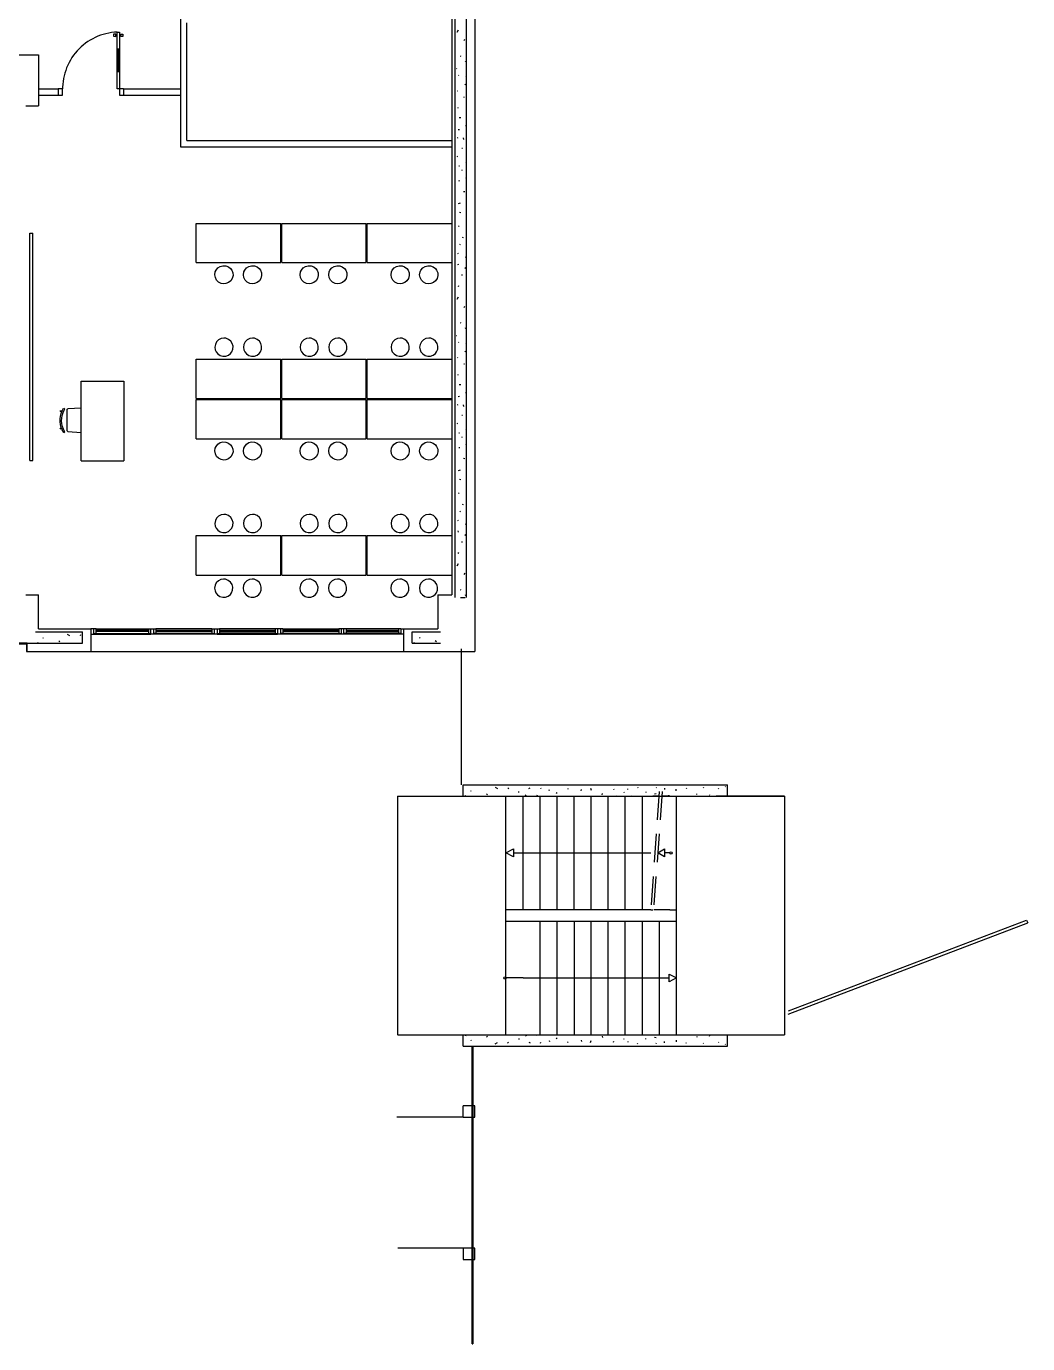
# Model space of a CAD drawing. Extents: x 7 to 80.8, y 22 to 73.9.
# Drawn here: x 63.19 to 80.81, y 21.96 to 45.13 of the extents above; entities that cross this region are included whole.
import ezdxf

# ---------------------------------------------------------------- set-up
doc = ezdxf.new("R2010")
doc.units = 0
doc.header["$MEASUREMENT"] = 0
doc.linetypes.add('DASHED', pattern=[0.75, 0.5, -0.25])
for name, color, linetype in [('Doors', 7, 'CONTINUOUS'), ('Furniture', 7, 'CONTINUOUS'), ('Stairs', 7, 'CONTINUOUS'), ('Walls', 7, 'CONTINUOUS')]:
    doc.layers.add(name, color=color, linetype=linetype)

msp = doc.modelspace()

# ---------------------------------------------------------------- linework, layer by layer
at = {"layer": 'Doors', "color": 4}
for p, q in [((64.829, 44.732), (64.789, 44.732)), ((64.81, 44.733), (64.81, 44.332)), ((64.829, 44.332), (64.787, 44.332)), ((70.869, 25.941), (69.709, 25.941)), ((70.879, 23.641), (69.729, 23.641))]:
    msp.add_line(p, q, dxfattribs=at)
at = {"layer": 'Doors', "color": 2}
for p, q in [((62.854, 44.632), (63.404, 44.632)), ((63.404, 44.632), (63.404, 43.732)), ((63.404, 44.032), (63.754, 44.032)), ((63.754, 44.032), (63.754, 43.922)), ((64.904, 44.032), (64.904, 43.922)), ((63.404, 43.922), (63.754, 43.922)), ((64.904, 43.922), (65.904, 43.922)), ((63.184, 43.732), (63.404, 43.732)), ((63.184, 35.132), (63.404, 35.132))]:
    msp.add_line(p, q, dxfattribs=at)
at = {"layer": 'Doors', "color": 1}
msp.add_line((64.829, 43.922), (64.904, 43.922), dxfattribs=at)
at = {"layer": 'Doors', "color": 4}
msp.add_lwpolyline([(64.789, 45.031), (64.74, 45.028), (64.69, 45.022), (64.641, 45.014), (64.592, 45.003), (64.544, 44.99), (64.496, 44.975), (64.449, 44.957), (64.404, 44.937), (64.359, 44.914), (64.315, 44.89), (64.273, 44.863), (64.232, 44.834), (64.193, 44.803), (64.155, 44.77), (64.119, 44.736), (64.085, 44.699), (64.052, 44.661), (64.022, 44.622), (63.993, 44.581), (63.967, 44.538), (63.943, 44.494), (63.921, 44.45), (63.901, 44.404), (63.884, 44.357), (63.869, 44.309), (63.856, 44.261), (63.846, 44.212), (63.838, 44.162), (63.833, 44.113), (63.83, 44.063), (63.829, 44.032)], dxfattribs=at)
for points in [[(64.767, 44.996), (64.727, 44.997), (64.727, 44.957), (64.767, 44.956), (64.767, 44.996)], [(64.829, 44.032), (64.789, 44.032), (64.789, 45.032), (64.829, 45.032), (64.829, 44.032)], [(64.852, 44.996), (64.892, 44.996), (64.892, 44.956), (64.852, 44.956), (64.852, 44.996)]]:
    msp.add_lwpolyline(points, close=True, dxfattribs=at)
at = {"layer": 'Doors', "color": 1}
for points in [[(63.754, 43.922), (63.829, 43.922), (63.829, 44.032), (63.754, 44.032)], [(64.904, 44.032), (64.829, 44.032), (64.829, 43.922)]]:
    msp.add_lwpolyline(points, dxfattribs=at)
at = {"layer": 'Furniture', "color": 4}
for p, q in [((63.306, 37.495), (63.306, 41.495)), ((66.179, 41.665), (67.669, 41.665)), ((66.179, 40.975), (66.179, 41.665)), ((67.669, 40.975), (67.669, 41.665)), ((67.689, 41.665), (69.169, 41.665)), ((67.689, 40.975), (67.689, 41.665)), ((69.169, 40.975), (69.169, 41.665)), ((69.189, 41.665), (70.679, 41.665)), ((69.189, 40.975), (69.189, 41.665)), ((66.179, 40.975), (67.669, 40.975)), ((67.689, 40.975), (69.169, 40.975)), ((69.189, 40.975), (70.679, 40.975)), ((66.179, 39.275), (67.669, 39.275)), ((66.179, 38.585), (66.179, 39.275)), ((67.669, 38.585), (67.669, 39.275)), ((67.689, 39.275), (69.169, 39.275)), ((67.689, 38.585), (67.689, 39.275)), ((69.169, 38.585), (69.169, 39.275)), ((69.189, 39.275), (70.679, 39.275)), ((69.189, 38.585), (69.189, 39.275)), ((64.156, 38.888), (64.906, 38.888)), ((64.156, 37.488), (64.156, 38.888)), ((64.906, 38.888), (64.906, 37.488)), ((66.179, 38.585), (67.669, 38.585)), ((66.179, 38.565), (67.669, 38.565)), ((66.179, 37.875), (66.179, 38.565)), ((67.669, 37.875), (67.669, 38.565)), ((67.689, 38.585), (69.169, 38.585)), ((67.689, 38.565), (69.169, 38.565)), ((67.689, 37.875), (67.689, 38.565)), ((69.169, 37.875), (69.169, 38.565)), ((69.189, 38.585), (70.679, 38.585)), ((69.189, 38.565), (70.679, 38.565)), ((69.189, 37.875), (69.189, 38.565)), ((63.849, 38.418), (63.87, 38.405)), ((63.902, 38.383), (63.922, 38.404)), ((63.902, 38.383), (63.902, 38.023)), ((64.156, 38.417), (63.922, 38.404)), ((63.922, 38.002), (63.902, 38.023)), ((63.849, 37.988), (63.87, 38.001)), ((63.922, 38.002), (64.156, 37.989)), ((66.179, 37.875), (67.669, 37.875)), ((67.689, 37.875), (69.169, 37.875)), ((69.189, 37.875), (70.679, 37.875)), ((63.256, 37.495), (63.306, 37.495)), ((64.156, 37.488), (64.906, 37.488)), ((66.179, 36.175), (67.669, 36.175)), ((66.179, 35.475), (66.179, 36.175)), ((67.669, 35.475), (67.669, 36.175)), ((67.689, 36.175), (69.169, 36.175)), ((67.689, 35.475), (67.689, 36.175)), ((69.169, 35.475), (69.169, 36.175)), ((69.189, 36.175), (70.679, 36.175)), ((69.189, 35.475), (69.189, 36.175)), ((66.179, 35.475), (67.669, 35.475)), ((67.689, 35.475), (69.169, 35.475)), ((69.189, 35.475), (70.679, 35.475))]:
    msp.add_line(p, q, dxfattribs=at)
for points in [[(63.256, 37.495), (63.256, 41.495), (63.306, 41.495)], [(63.849, 37.988), (63.825, 38.032), (63.807, 38.078), (63.795, 38.127), (63.788, 38.176), (63.788, 38.226), (63.794, 38.276), (63.806, 38.324), (63.824, 38.371), (63.847, 38.415)], [(63.87, 38.001), (63.846, 38.045), (63.829, 38.092), (63.817, 38.14), (63.813, 38.19), (63.814, 38.24), (63.822, 38.289), (63.837, 38.337), (63.857, 38.383), (63.87, 38.405)]]:
    msp.add_lwpolyline(points, dxfattribs=at)
for points in [[(66.669, 40.603), (66.619, 40.611), (66.575, 40.633), (66.54, 40.668), (66.517, 40.712), (66.509, 40.762), (66.516, 40.811), (66.53, 40.843), (66.561, 40.882), (66.603, 40.909), (66.651, 40.922), (66.701, 40.92), (66.747, 40.902), (66.786, 40.871), (66.807, 40.843), (66.825, 40.796), (66.828, 40.747), (66.815, 40.699), (66.788, 40.657), (66.75, 40.625), (66.703, 40.607), (66.669, 40.603)], [(67.171, 40.603), (67.122, 40.611), (67.078, 40.633), (67.042, 40.668), (67.02, 40.712), (67.011, 40.762), (67.019, 40.811), (67.033, 40.843), (67.064, 40.882), (67.106, 40.909), (67.154, 40.922), (67.204, 40.92), (67.25, 40.902), (67.289, 40.871), (67.31, 40.843), (67.328, 40.796), (67.331, 40.747), (67.318, 40.699), (67.291, 40.657), (67.253, 40.625), (67.206, 40.607), (67.171, 40.603)], [(68.169, 40.603), (68.119, 40.611), (68.075, 40.633), (68.04, 40.668), (68.017, 40.712), (68.009, 40.762), (68.016, 40.811), (68.03, 40.843), (68.061, 40.882), (68.103, 40.909), (68.151, 40.922), (68.201, 40.92), (68.247, 40.902), (68.286, 40.871), (68.307, 40.843), (68.325, 40.796), (68.328, 40.747), (68.315, 40.699), (68.288, 40.657), (68.25, 40.625), (68.203, 40.607), (68.169, 40.603)], [(68.671, 40.603), (68.622, 40.611), (68.578, 40.633), (68.542, 40.668), (68.52, 40.712), (68.511, 40.762), (68.519, 40.811), (68.533, 40.843), (68.564, 40.882), (68.606, 40.909), (68.654, 40.922), (68.704, 40.92), (68.75, 40.902), (68.789, 40.871), (68.81, 40.843), (68.828, 40.796), (68.831, 40.747), (68.818, 40.699), (68.791, 40.657), (68.753, 40.625), (68.706, 40.607), (68.671, 40.603)], [(69.769, 40.603), (69.719, 40.611), (69.675, 40.633), (69.64, 40.668), (69.617, 40.712), (69.609, 40.762), (69.616, 40.811), (69.63, 40.843), (69.661, 40.882), (69.703, 40.909), (69.751, 40.922), (69.801, 40.92), (69.847, 40.902), (69.886, 40.871), (69.907, 40.843), (69.925, 40.796), (69.928, 40.747), (69.915, 40.699), (69.888, 40.657), (69.85, 40.625), (69.803, 40.607), (69.769, 40.603)], [(70.271, 40.603), (70.222, 40.611), (70.178, 40.633), (70.142, 40.668), (70.12, 40.712), (70.111, 40.762), (70.119, 40.811), (70.133, 40.843), (70.164, 40.882), (70.206, 40.909), (70.254, 40.922), (70.304, 40.92), (70.35, 40.902), (70.389, 40.871), (70.41, 40.843), (70.428, 40.796), (70.431, 40.747), (70.418, 40.699), (70.391, 40.657), (70.353, 40.625), (70.306, 40.607), (70.271, 40.603)], [(66.669, 39.647), (66.619, 39.64), (66.575, 39.617), (66.54, 39.582), (66.517, 39.538), (66.509, 39.489), (66.516, 39.439), (66.53, 39.407), (66.561, 39.369), (66.603, 39.341), (66.651, 39.328), (66.701, 39.331), (66.747, 39.348), (66.786, 39.379), (66.807, 39.407), (66.825, 39.454), (66.828, 39.504), (66.815, 39.552), (66.788, 39.594), (66.75, 39.625), (66.703, 39.644), (66.669, 39.647)], [(67.171, 39.647), (67.122, 39.64), (67.078, 39.617), (67.042, 39.582), (67.02, 39.538), (67.011, 39.489), (67.019, 39.439), (67.033, 39.407), (67.064, 39.369), (67.106, 39.341), (67.154, 39.328), (67.204, 39.331), (67.25, 39.348), (67.289, 39.379), (67.31, 39.407), (67.328, 39.454), (67.331, 39.504), (67.318, 39.552), (67.291, 39.594), (67.253, 39.625), (67.206, 39.644), (67.171, 39.647)], [(68.169, 39.647), (68.119, 39.64), (68.075, 39.617), (68.04, 39.582), (68.017, 39.538), (68.009, 39.489), (68.016, 39.439), (68.03, 39.407), (68.061, 39.369), (68.103, 39.341), (68.151, 39.328), (68.201, 39.331), (68.247, 39.348), (68.286, 39.379), (68.307, 39.407), (68.325, 39.454), (68.328, 39.504), (68.315, 39.552), (68.288, 39.594), (68.25, 39.625), (68.203, 39.644), (68.169, 39.647)], [(68.671, 39.647), (68.622, 39.64), (68.578, 39.617), (68.542, 39.582), (68.52, 39.538), (68.511, 39.489), (68.519, 39.439), (68.533, 39.407), (68.564, 39.369), (68.606, 39.341), (68.654, 39.328), (68.704, 39.331), (68.75, 39.348), (68.789, 39.379), (68.81, 39.407), (68.828, 39.454), (68.831, 39.504), (68.818, 39.552), (68.791, 39.594), (68.753, 39.625), (68.706, 39.644), (68.671, 39.647)], [(69.769, 39.647), (69.719, 39.64), (69.675, 39.617), (69.64, 39.582), (69.617, 39.538), (69.609, 39.489), (69.616, 39.439), (69.63, 39.407), (69.661, 39.369), (69.703, 39.341), (69.751, 39.328), (69.801, 39.331), (69.847, 39.348), (69.886, 39.379), (69.907, 39.407), (69.925, 39.454), (69.928, 39.504), (69.915, 39.552), (69.888, 39.594), (69.85, 39.625), (69.803, 39.644), (69.769, 39.647)], [(70.271, 39.647), (70.222, 39.64), (70.178, 39.617), (70.142, 39.582), (70.12, 39.538), (70.111, 39.489), (70.119, 39.439), (70.133, 39.407), (70.164, 39.369), (70.206, 39.341), (70.254, 39.328), (70.304, 39.331), (70.35, 39.348), (70.389, 39.379), (70.41, 39.407), (70.428, 39.454), (70.431, 39.504), (70.418, 39.552), (70.391, 39.594), (70.353, 39.625), (70.306, 39.644), (70.271, 39.647)], [(63.8, 38.343), (63.786, 38.367), (63.814, 38.367), (63.8, 38.343)], [(63.798, 38.039), (63.785, 38.062), (63.811, 38.062), (63.798, 38.039)], [(66.669, 37.503), (66.619, 37.511), (66.575, 37.533), (66.54, 37.568), (66.517, 37.612), (66.509, 37.662), (66.516, 37.711), (66.53, 37.743), (66.561, 37.782), (66.603, 37.809), (66.651, 37.822), (66.701, 37.82), (66.747, 37.802), (66.786, 37.771), (66.807, 37.743), (66.825, 37.696), (66.828, 37.647), (66.815, 37.599), (66.788, 37.557), (66.75, 37.525), (66.703, 37.507), (66.669, 37.503)], [(67.171, 37.503), (67.122, 37.511), (67.078, 37.533), (67.042, 37.568), (67.02, 37.612), (67.011, 37.662), (67.019, 37.711), (67.033, 37.743), (67.064, 37.782), (67.106, 37.809), (67.154, 37.822), (67.204, 37.82), (67.25, 37.802), (67.289, 37.771), (67.31, 37.743), (67.328, 37.696), (67.331, 37.647), (67.318, 37.599), (67.291, 37.557), (67.253, 37.525), (67.206, 37.507), (67.171, 37.503)], [(68.169, 37.503), (68.119, 37.511), (68.075, 37.533), (68.04, 37.568), (68.017, 37.612), (68.009, 37.662), (68.016, 37.711), (68.03, 37.743), (68.061, 37.782), (68.103, 37.809), (68.151, 37.822), (68.201, 37.82), (68.247, 37.802), (68.286, 37.771), (68.307, 37.743), (68.325, 37.696), (68.328, 37.647), (68.315, 37.599), (68.288, 37.557), (68.25, 37.525), (68.203, 37.507), (68.169, 37.503)], [(68.671, 37.503), (68.622, 37.511), (68.578, 37.533), (68.542, 37.568), (68.52, 37.612), (68.511, 37.662), (68.519, 37.711), (68.533, 37.743), (68.564, 37.782), (68.606, 37.809), (68.654, 37.822), (68.704, 37.82), (68.75, 37.802), (68.789, 37.771), (68.81, 37.743), (68.828, 37.696), (68.831, 37.647), (68.818, 37.599), (68.791, 37.557), (68.753, 37.525), (68.706, 37.507), (68.671, 37.503)], [(69.769, 37.503), (69.719, 37.511), (69.675, 37.533), (69.64, 37.568), (69.617, 37.612), (69.609, 37.662), (69.616, 37.711), (69.63, 37.743), (69.661, 37.782), (69.703, 37.809), (69.751, 37.822), (69.801, 37.82), (69.847, 37.802), (69.886, 37.771), (69.907, 37.743), (69.925, 37.696), (69.928, 37.647), (69.915, 37.599), (69.888, 37.557), (69.85, 37.525), (69.803, 37.507), (69.769, 37.503)], [(70.271, 37.503), (70.222, 37.511), (70.178, 37.533), (70.142, 37.568), (70.12, 37.612), (70.111, 37.662), (70.119, 37.711), (70.133, 37.743), (70.164, 37.782), (70.206, 37.809), (70.254, 37.822), (70.304, 37.82), (70.35, 37.802), (70.389, 37.771), (70.41, 37.743), (70.428, 37.696), (70.431, 37.647), (70.418, 37.599), (70.391, 37.557), (70.353, 37.525), (70.306, 37.507), (70.271, 37.503)], [(66.669, 36.547), (66.619, 36.54), (66.575, 36.517), (66.54, 36.482), (66.517, 36.438), (66.509, 36.389), (66.516, 36.339), (66.53, 36.307), (66.561, 36.269), (66.603, 36.241), (66.651, 36.228), (66.701, 36.231), (66.747, 36.248), (66.786, 36.279), (66.807, 36.307), (66.825, 36.354), (66.828, 36.404), (66.815, 36.452), (66.788, 36.494), (66.75, 36.525), (66.703, 36.544), (66.669, 36.547)], [(67.171, 36.547), (67.122, 36.54), (67.078, 36.517), (67.042, 36.482), (67.02, 36.438), (67.011, 36.389), (67.019, 36.339), (67.033, 36.307), (67.064, 36.269), (67.106, 36.241), (67.154, 36.228), (67.204, 36.231), (67.25, 36.248), (67.289, 36.279), (67.31, 36.307), (67.328, 36.354), (67.331, 36.404), (67.318, 36.452), (67.291, 36.494), (67.253, 36.525), (67.206, 36.544), (67.171, 36.547)], [(68.169, 36.547), (68.119, 36.54), (68.075, 36.517), (68.04, 36.482), (68.017, 36.438), (68.009, 36.389), (68.016, 36.339), (68.03, 36.307), (68.061, 36.269), (68.103, 36.241), (68.151, 36.228), (68.201, 36.231), (68.247, 36.248), (68.286, 36.279), (68.307, 36.307), (68.325, 36.354), (68.328, 36.404), (68.315, 36.452), (68.288, 36.494), (68.25, 36.525), (68.203, 36.544), (68.169, 36.547)], [(68.671, 36.547), (68.622, 36.54), (68.578, 36.517), (68.542, 36.482), (68.52, 36.438), (68.511, 36.389), (68.519, 36.339), (68.533, 36.307), (68.564, 36.269), (68.606, 36.241), (68.654, 36.228), (68.704, 36.231), (68.75, 36.248), (68.789, 36.279), (68.81, 36.307), (68.828, 36.354), (68.831, 36.404), (68.818, 36.452), (68.791, 36.494), (68.753, 36.525), (68.706, 36.544), (68.671, 36.547)], [(69.769, 36.547), (69.719, 36.54), (69.675, 36.517), (69.64, 36.482), (69.617, 36.438), (69.609, 36.389), (69.616, 36.339), (69.63, 36.307), (69.661, 36.269), (69.703, 36.241), (69.751, 36.228), (69.801, 36.231), (69.847, 36.248), (69.886, 36.279), (69.907, 36.307), (69.925, 36.354), (69.928, 36.404), (69.915, 36.452), (69.888, 36.494), (69.85, 36.525), (69.803, 36.544), (69.769, 36.547)], [(70.271, 36.547), (70.222, 36.54), (70.178, 36.517), (70.142, 36.482), (70.12, 36.438), (70.111, 36.389), (70.119, 36.339), (70.133, 36.307), (70.164, 36.269), (70.206, 36.241), (70.254, 36.228), (70.304, 36.231), (70.35, 36.248), (70.389, 36.279), (70.41, 36.307), (70.428, 36.354), (70.431, 36.404), (70.418, 36.452), (70.391, 36.494), (70.353, 36.525), (70.306, 36.544), (70.271, 36.547)], [(66.663, 35.409), (66.614, 35.401), (66.57, 35.378), (66.534, 35.343), (66.512, 35.299), (66.503, 35.25), (66.511, 35.201), (66.525, 35.169), (66.556, 35.13), (66.598, 35.103), (66.646, 35.089), (66.696, 35.092), (66.742, 35.109), (66.781, 35.14), (66.802, 35.169), (66.82, 35.215), (66.823, 35.265), (66.81, 35.313), (66.783, 35.355), (66.745, 35.386), (66.698, 35.405), (66.663, 35.409)], [(67.166, 35.409), (67.117, 35.401), (67.073, 35.378), (67.037, 35.343), (67.014, 35.299), (67.006, 35.25), (67.014, 35.201), (67.028, 35.169), (67.059, 35.13), (67.101, 35.103), (67.149, 35.089), (67.198, 35.092), (67.245, 35.109), (67.284, 35.14), (67.305, 35.169), (67.323, 35.215), (67.325, 35.265), (67.313, 35.313), (67.286, 35.355), (67.247, 35.386), (67.201, 35.405), (67.166, 35.409)], [(68.163, 35.409), (68.114, 35.401), (68.07, 35.378), (68.034, 35.343), (68.012, 35.299), (68.003, 35.25), (68.011, 35.201), (68.025, 35.169), (68.056, 35.13), (68.098, 35.103), (68.146, 35.089), (68.196, 35.092), (68.242, 35.109), (68.281, 35.14), (68.302, 35.169), (68.32, 35.215), (68.323, 35.265), (68.31, 35.313), (68.283, 35.355), (68.245, 35.386), (68.198, 35.405), (68.163, 35.409)], [(68.666, 35.409), (68.617, 35.401), (68.573, 35.378), (68.537, 35.343), (68.514, 35.299), (68.506, 35.25), (68.514, 35.201), (68.528, 35.169), (68.559, 35.13), (68.601, 35.103), (68.649, 35.089), (68.698, 35.092), (68.745, 35.109), (68.784, 35.14), (68.805, 35.169), (68.823, 35.215), (68.825, 35.265), (68.813, 35.313), (68.786, 35.355), (68.747, 35.386), (68.701, 35.405), (68.666, 35.409)], [(69.763, 35.409), (69.714, 35.401), (69.67, 35.378), (69.634, 35.343), (69.612, 35.299), (69.603, 35.25), (69.611, 35.201), (69.625, 35.169), (69.656, 35.13), (69.698, 35.103), (69.746, 35.089), (69.796, 35.092), (69.842, 35.109), (69.881, 35.14), (69.902, 35.169), (69.92, 35.215), (69.923, 35.265), (69.91, 35.313), (69.883, 35.355), (69.845, 35.386), (69.798, 35.405), (69.763, 35.409)], [(70.266, 35.409), (70.217, 35.401), (70.173, 35.378), (70.137, 35.343), (70.114, 35.299), (70.106, 35.25), (70.114, 35.201), (70.128, 35.169), (70.159, 35.13), (70.201, 35.103), (70.249, 35.089), (70.298, 35.092), (70.345, 35.109), (70.384, 35.14), (70.405, 35.169), (70.423, 35.215), (70.425, 35.265), (70.413, 35.313), (70.386, 35.355), (70.347, 35.386), (70.301, 35.405), (70.266, 35.409)]]:
    msp.add_lwpolyline(points, close=True, dxfattribs=at)
at = {"layer": 'Stairs', "color": 1}
for p, q in [((70.839, 34.179), (70.839, 31.792)), ((69.724, 31.592), (70.879, 31.592)), ((74.316, 31.592), (74.213, 31.592)), ((74.513, 31.592), (74.368, 31.592)), ((74.629, 31.592), (76.529, 31.592)), ((76.529, 31.592), (75.329, 31.592)), ((75.329, 31.587), (75.329, 31.592)), ((76.529, 31.592), (76.524, 31.587)), ((76.529, 31.592), (76.529, 27.392)), ((71.759, 30.592), (74.179, 30.591)), ((74.513, 30.591), (74.42, 30.591)), ((71.929, 29.592), (71.629, 29.592)), ((74.513, 29.592), (74.233, 29.592)), ((71.629, 27.392), (71.629, 29.392)), ((71.629, 29.392), (72.229, 29.392)), ((72.529, 27.392), (72.529, 29.392)), ((72.829, 29.392), (74.029, 29.392)), ((73.129, 27.392), (73.129, 29.392)), ((73.429, 27.392), (73.429, 29.392)), ((73.729, 27.392), (73.729, 29.392)), ((74.029, 29.392), (74.629, 29.392)), ((74.029, 27.392), (74.029, 29.392)), ((74.329, 27.392), (74.329, 29.392)), ((71.929, 28.392), (71.629, 28.392)), ((71.929, 28.392), (74.029, 28.392)), ((74.029, 28.392), (74.499, 28.392)), ((69.724, 27.397), (70.924, 27.392)), ((75.529, 27.392), (76.529, 27.392)), ((76.529, 27.392), (76.524, 27.397)), ((71.044, 27.192), (71.044, 21.959)), ((71.034, 21.959), (71.044, 21.959))]:
    msp.add_line(p, q, dxfattribs=at)
at = {"layer": 'Stairs', "color": 13}
for p, q in [((69.729, 31.592), (70.879, 31.592)), ((69.729, 27.392), (69.729, 31.592)), ((71.629, 29.392), (71.629, 31.592)), ((74.629, 27.392), (74.629, 31.592)), ((74.179, 29.592), (74.213, 29.592)), ((74.513, 29.592), (74.629, 29.592)), ((76.594, 27.758), (80.807, 29.363)), ((76.598, 27.813), (80.789, 29.41)), ((80.789, 29.41), (80.807, 29.363)), ((69.729, 27.392), (70.879, 27.392))]:
    msp.add_line(p, q, dxfattribs=at)
at = {"layer": 'Stairs', "color": 8, "linetype": 'DASHED'}
for p, q in [((74.326, 31.674), (74.169, 29.492)), ((74.376, 31.674), (74.219, 29.492))]:
    msp.add_line(p, q, dxfattribs=at)
at = {"layer": 'Stairs', "color": 1}
for points in [[(70.924, 31.592), (70.924, 31.587), (69.729, 31.587), (69.724, 31.592), (69.724, 27.392)], [(72.229, 29.592), (71.929, 29.592), (71.929, 31.592)], [(72.529, 29.592), (72.229, 29.592), (72.229, 31.592)], [(72.829, 29.592), (72.529, 29.592), (72.529, 31.592)], [(73.129, 29.592), (72.829, 29.592), (72.829, 31.592)], [(73.429, 29.592), (73.129, 29.592), (73.129, 31.592)], [(73.729, 29.592), (73.429, 29.592), (73.429, 31.592)], [(74.029, 29.592), (73.729, 29.592), (73.729, 31.592)], [(74.179, 29.592), (74.029, 29.592), (74.029, 31.592)], [(71.629, 30.592), (71.759, 30.661), (71.759, 30.522), (71.629, 30.592)], [(74.513, 30.592), (74.519, 30.606), (74.533, 30.612), (74.547, 30.606), (74.553, 30.592), (74.547, 30.577), (74.533, 30.572), (74.519, 30.577), (74.513, 30.592)], [(72.229, 27.392), (72.229, 29.392), (72.529, 29.392)], [(72.529, 29.392), (72.829, 29.392), (72.829, 27.392)], [(74.629, 28.392), (74.499, 28.322), (74.499, 28.461), (74.629, 28.392)], [(71.034, 21.959), (71.034, 27.192), (71.044, 27.192)]]:
    msp.add_lwpolyline(points, dxfattribs=at)
for points in [[(74.3, 30.592), (74.42, 30.661), (74.42, 30.522), (74.3, 30.592)], [(71.629, 28.392), (71.624, 28.377), (71.609, 28.372), (71.595, 28.377), (71.589, 28.392), (71.595, 28.406), (71.609, 28.412), (71.624, 28.406), (71.629, 28.392)]]:
    msp.add_lwpolyline(points, close=True, dxfattribs=at)
at = {"layer": 'Walls', "color": 2}
for p, q in [((70.679, 45.832), (70.679, 35.132)), ((70.729, 45.682), (70.729, 35.082)), ((70.929, 45.682), (70.929, 35.082)), ((71.079, 45.832), (71.079, 34.132)), ((65.904, 45.574), (65.904, 43.012)), ((66.014, 43.122), (66.014, 45.192)), ((64.904, 44.032), (65.904, 44.032)), ((66.014, 43.122), (70.679, 43.122)), ((65.904, 43.012), (70.679, 43.012)), ((63.404, 34.532), (63.404, 35.132)), ((70.429, 35.132), (70.679, 35.132)), ((70.429, 35.132), (70.429, 34.532)), ((70.829, 35.082), (70.909, 35.082)), ((63.404, 34.532), (64.329, 34.532)), ((64.329, 34.532), (64.329, 34.132)), ((69.829, 34.532), (70.429, 34.532)), ((69.829, 34.532), (69.829, 34.132)), ((63.354, 34.482), (64.179, 34.482)), ((64.179, 34.282), (64.179, 34.482)), ((69.979, 34.282), (69.979, 34.482)), ((69.979, 34.482), (70.479, 34.482)), ((63.204, 34.282), (64.179, 34.282)), ((63.204, 34.132), (64.329, 34.132)), ((69.829, 34.132), (71.079, 34.132)), ((69.979, 34.282), (70.479, 34.282)), ((70.879, 31.792), (75.529, 31.792)), ((70.879, 31.592), (70.879, 31.792)), ((75.529, 31.592), (75.529, 31.792)), ((70.879, 31.592), (75.529, 31.592)), ((70.879, 27.392), (75.529, 27.392)), ((70.879, 27.192), (70.879, 27.392)), ((75.529, 27.192), (75.529, 27.392)), ((70.879, 27.192), (75.529, 27.192)), ((70.879, 25.941), (70.879, 26.141)), ((70.879, 25.941), (71.079, 25.941))]:
    msp.add_line(p, q, dxfattribs=at)
at = {"layer": 'Walls', "color": 1}
for p, q in [((70.771, 45.031), (70.795, 45.072)), ((70.908, 44.901), (70.891, 44.88)), ((70.843, 44.604), (70.832, 44.61)), ((70.925, 44.505), (70.92, 44.522)), ((70.761, 44.386), (70.765, 44.392)), ((70.803, 44.266), (70.793, 44.272)), ((70.908, 44.105), (70.916, 44.113)), ((70.928, 44.245), (70.923, 44.25)), ((70.775, 43.998), (70.783, 44)), ((70.9, 43.882), (70.888, 43.885)), ((70.784, 43.698), (70.795, 43.705)), ((70.835, 43.52), (70.805, 43.521)), ((70.916, 43.388), (70.927, 43.388)), ((70.779, 43.168), (70.787, 43.177)), ((70.788, 43.317), (70.813, 43.32)), ((70.891, 43.141), (70.884, 43.169)), ((70.853, 42.987), (70.864, 42.987)), ((70.772, 42.843), (70.784, 42.849)), ((70.811, 42.671), (70.799, 42.671)), ((70.929, 42.743), (70.923, 42.75)), ((70.801, 42.417), (70.816, 42.422)), ((70.855, 42.602), (70.864, 42.607)), ((70.927, 42.463), (70.929, 42.47)), ((70.907, 42.218), (70.883, 42.223)), ((70.793, 42.014), (70.828, 42.026)), ((70.836, 41.85), (70.812, 41.855)), ((70.795, 41.61), (70.804, 41.622)), ((70.829, 41.29), (70.815, 41.296)), ((70.868, 41.411), (70.879, 41.428)), ((70.783, 41.135), (70.797, 41.14)), ((70.911, 41.079), (70.923, 41.071)), ((70.797, 40.93), (70.787, 40.951)), ((70.928, 40.864), (70.908, 40.883)), ((70.784, 40.57), (70.801, 40.559)), ((70.867, 40.756), (70.847, 40.755)), ((70.771, 40.335), (70.795, 40.376)), ((70.908, 40.206), (70.891, 40.184)), ((70.843, 39.908), (70.832, 39.915)), ((70.761, 39.691), (70.765, 39.696)), ((70.925, 39.809), (70.92, 39.827)), ((70.803, 39.571), (70.793, 39.576)), ((70.908, 39.409), (70.916, 39.417)), ((70.928, 39.549), (70.923, 39.555)), ((70.775, 39.303), (70.783, 39.304)), ((70.9, 39.187), (70.888, 39.189)), ((70.784, 39.003), (70.795, 39.009)), ((70.835, 38.824), (70.805, 38.825)), ((70.779, 38.472), (70.787, 38.481)), ((70.788, 38.621), (70.813, 38.624)), ((70.891, 38.445), (70.884, 38.473)), ((70.916, 38.692), (70.927, 38.692)), ((70.853, 38.292), (70.864, 38.292)), ((70.772, 38.148), (70.784, 38.153)), ((70.929, 38.048), (70.923, 38.054)), ((70.811, 37.976), (70.799, 37.976)), ((70.855, 37.906), (70.864, 37.912)), ((70.927, 37.768), (70.929, 37.775)), ((70.801, 37.721), (70.816, 37.726)), ((70.793, 37.318), (70.828, 37.33)), ((70.907, 37.522), (70.883, 37.528)), ((70.836, 37.154), (70.812, 37.16)), ((70.795, 36.914), (70.804, 36.926)), ((70.868, 36.716), (70.879, 36.733)), ((70.783, 36.439), (70.797, 36.445)), ((70.829, 36.594), (70.815, 36.601)), ((70.911, 36.383), (70.923, 36.375)), ((70.797, 36.234), (70.787, 36.255)), ((70.928, 36.169), (70.908, 36.187)), ((70.867, 36.061), (70.847, 36.059)), ((70.784, 35.874), (70.801, 35.863)), ((70.771, 35.639), (70.795, 35.681)), ((70.908, 35.51), (70.891, 35.489)), ((70.843, 35.212), (70.832, 35.219)), ((70.925, 35.114), (70.92, 35.131)), ((63.485, 34.369), (63.492, 34.379)), ((63.782, 34.303), (63.761, 34.321)), ((63.912, 34.441), (63.953, 34.417)), ((64.147, 34.427), (64.136, 34.41)), ((70.11, 34.369), (70.117, 34.379)), ((70.407, 34.303), (70.386, 34.321)), ((63.386, 34.286), (63.404, 34.291)), ((70.011, 34.286), (70.029, 34.291)), ((71.437, 31.75), (71.478, 31.726)), ((73.945, 31.749), (73.951, 31.737)), ((75.488, 31.76), (75.494, 31.756)), ((70.911, 31.596), (70.929, 31.601)), ((71.01, 31.678), (71.017, 31.689)), ((71.307, 31.613), (71.286, 31.63)), ((71.672, 31.737), (71.661, 31.72)), ((71.858, 31.654), (71.857, 31.674)), ((71.966, 31.593), (71.985, 31.613)), ((72.032, 31.724), (72.053, 31.734)), ((72.181, 31.61), (72.173, 31.598)), ((72.237, 31.738), (72.242, 31.724)), ((72.392, 31.692), (72.398, 31.706)), ((72.513, 31.653), (72.53, 31.642)), ((72.712, 31.726), (72.724, 31.717)), ((72.952, 31.685), (72.957, 31.709)), ((73.116, 31.728), (73.128, 31.693)), ((73.32, 31.614), (73.325, 31.638)), ((73.519, 31.72), (73.524, 31.705)), ((73.565, 31.594), (73.572, 31.592)), ((73.704, 31.666), (73.709, 31.657)), ((73.773, 31.71), (73.773, 31.722)), ((73.845, 31.592), (73.852, 31.598)), ((74.089, 31.668), (74.089, 31.657)), ((74.243, 31.63), (74.271, 31.637)), ((74.269, 31.742), (74.279, 31.734)), ((74.419, 31.733), (74.421, 31.708)), ((74.489, 31.605), (74.489, 31.594)), ((74.621, 31.686), (74.623, 31.716)), ((74.8, 31.737), (74.807, 31.726)), ((74.984, 31.621), (74.987, 31.633)), ((75.1, 31.746), (75.102, 31.738)), ((75.207, 31.613), (75.215, 31.605)), ((75.347, 31.593), (75.352, 31.598)), ((75.368, 31.718), (75.374, 31.728)), ((70.911, 27.388), (70.929, 27.382)), ((71.307, 27.37), (71.286, 27.353)), ((71.966, 27.39), (71.985, 27.37)), ((72.181, 27.373), (72.173, 27.385)), ((73.32, 27.369), (73.325, 27.345)), ((73.565, 27.389), (73.572, 27.392)), ((73.845, 27.392), (73.852, 27.385)), ((74.243, 27.353), (74.271, 27.346)), ((74.489, 27.378), (74.489, 27.389)), ((74.984, 27.362), (74.987, 27.35)), ((75.207, 27.37), (75.215, 27.378)), ((75.347, 27.39), (75.352, 27.385)), ((71.01, 27.305), (71.017, 27.294)), ((71.437, 27.233), (71.478, 27.257)), ((71.672, 27.246), (71.661, 27.264)), ((71.858, 27.329), (71.857, 27.309)), ((72.032, 27.26), (72.053, 27.249)), ((72.237, 27.245), (72.242, 27.26)), ((72.392, 27.292), (72.398, 27.277)), ((72.513, 27.33), (72.53, 27.341)), ((72.712, 27.257), (72.724, 27.266)), ((72.952, 27.298), (72.957, 27.274)), ((73.116, 27.256), (73.128, 27.29)), ((73.519, 27.264), (73.524, 27.278)), ((73.704, 27.317), (73.709, 27.326)), ((73.773, 27.273), (73.773, 27.261)), ((73.945, 27.234), (73.951, 27.246)), ((74.089, 27.316), (74.089, 27.326)), ((74.269, 27.241), (74.279, 27.249)), ((74.419, 27.25), (74.421, 27.276)), ((74.621, 27.297), (74.623, 27.268)), ((74.8, 27.246), (74.807, 27.257)), ((75.1, 27.237), (75.102, 27.245)), ((75.368, 27.265), (75.374, 27.256)), ((75.488, 27.224), (75.494, 27.228))]:
    msp.add_line(p, q, dxfattribs=at)
at = {"layer": 'Walls', "color": 8}
for p, q in [((64.42, 34.532), (65.34, 34.532)), ((66.456, 34.532), (65.471, 34.532)), ((67.572, 34.532), (66.587, 34.532)), ((67.703, 34.532), (68.688, 34.532)), ((69.739, 34.532), (68.819, 34.532)), ((64.379, 34.437), (65.38, 34.437)), ((65.34, 34.512), (64.42, 34.512)), ((65.34, 34.487), (64.42, 34.487)), ((64.42, 34.454), (65.34, 34.454)), ((66.496, 34.437), (65.43, 34.437)), ((65.471, 34.512), (66.456, 34.512)), ((65.471, 34.487), (66.456, 34.487)), ((65.471, 34.454), (66.456, 34.454)), ((66.546, 34.437), (67.612, 34.437)), ((66.587, 34.512), (67.572, 34.512)), ((66.587, 34.487), (67.572, 34.487)), ((67.572, 34.454), (66.587, 34.454)), ((68.728, 34.437), (67.662, 34.437)), ((68.688, 34.512), (67.703, 34.512)), ((68.688, 34.487), (67.703, 34.487)), ((68.688, 34.454), (67.703, 34.454)), ((69.779, 34.437), (68.778, 34.437)), ((68.819, 34.512), (69.739, 34.512)), ((68.819, 34.487), (69.739, 34.487)), ((69.739, 34.454), (68.819, 34.454)), ((64.329, 34.132), (69.829, 34.132))]:
    msp.add_line(p, q, dxfattribs=at)
at = {"layer": 'Walls', "color": 4}
for p, q in [((65.34, 34.532), (65.34, 34.454)), ((65.34, 34.532), (65.471, 34.532)), ((65.38, 34.437), (65.38, 34.532)), ((65.43, 34.532), (65.43, 34.437)), ((66.456, 34.532), (66.456, 34.454)), ((66.456, 34.532), (66.587, 34.532)), ((66.496, 34.532), (66.496, 34.437)), ((66.546, 34.532), (66.546, 34.437)), ((66.587, 34.532), (66.587, 34.454)), ((67.572, 34.532), (67.572, 34.454)), ((67.703, 34.532), (67.572, 34.532)), ((67.612, 34.532), (67.612, 34.437)), ((67.662, 34.532), (67.662, 34.437)), ((67.703, 34.532), (67.703, 34.454)), ((68.819, 34.532), (68.688, 34.532)), ((68.688, 34.532), (68.688, 34.454)), ((68.728, 34.532), (68.728, 34.437)), ((68.778, 34.437), (68.778, 34.532)), ((68.819, 34.532), (68.819, 34.454)), ((69.779, 34.532), (69.829, 34.532)), ((69.779, 34.532), (69.779, 34.437)), ((64.329, 34.437), (64.379, 34.437)), ((64.379, 34.454), (64.42, 34.454)), ((65.34, 34.454), (65.38, 34.454)), ((65.43, 34.437), (65.38, 34.437)), ((66.456, 34.454), (66.496, 34.454)), ((66.546, 34.437), (66.496, 34.437)), ((66.546, 34.454), (66.587, 34.454)), ((67.572, 34.454), (67.612, 34.454)), ((67.662, 34.437), (67.612, 34.437)), ((67.703, 34.454), (67.662, 34.454)), ((68.688, 34.454), (68.728, 34.454)), ((68.778, 34.437), (68.728, 34.437)), ((68.819, 34.454), (68.778, 34.454)), ((69.779, 34.454), (69.739, 34.454)), ((69.829, 34.437), (69.779, 34.437)), ((63.194, 34.272), (63.194, 34.132))]:
    msp.add_line(p, q, dxfattribs=at)
for points in [[(64.379, 34.437), (64.379, 34.532), (64.329, 34.532)], [(64.42, 34.454), (64.42, 34.532), (64.379, 34.532)], [(65.471, 34.532), (65.471, 34.454), (65.43, 34.454)], [(69.779, 34.532), (69.739, 34.532), (69.739, 34.454)], [(63.064, 34.272), (63.194, 34.272), (63.204, 34.282), (63.054, 34.282)], [(63.194, 34.132), (63.204, 34.132), (63.204, 34.282)]]:
    msp.add_lwpolyline(points, dxfattribs=at)
at = {"layer": 'Walls', "color": 2}
msp.add_lwpolyline([(71.079, 25.941), (71.079, 26.141), (70.879, 26.141)], dxfattribs=at)
msp.add_lwpolyline([(70.879, 23.441), (71.079, 23.441), (71.079, 23.641), (70.879, 23.641), (70.879, 23.441)], close=True, dxfattribs=at)

doc.saveas('drawing.dxf')
